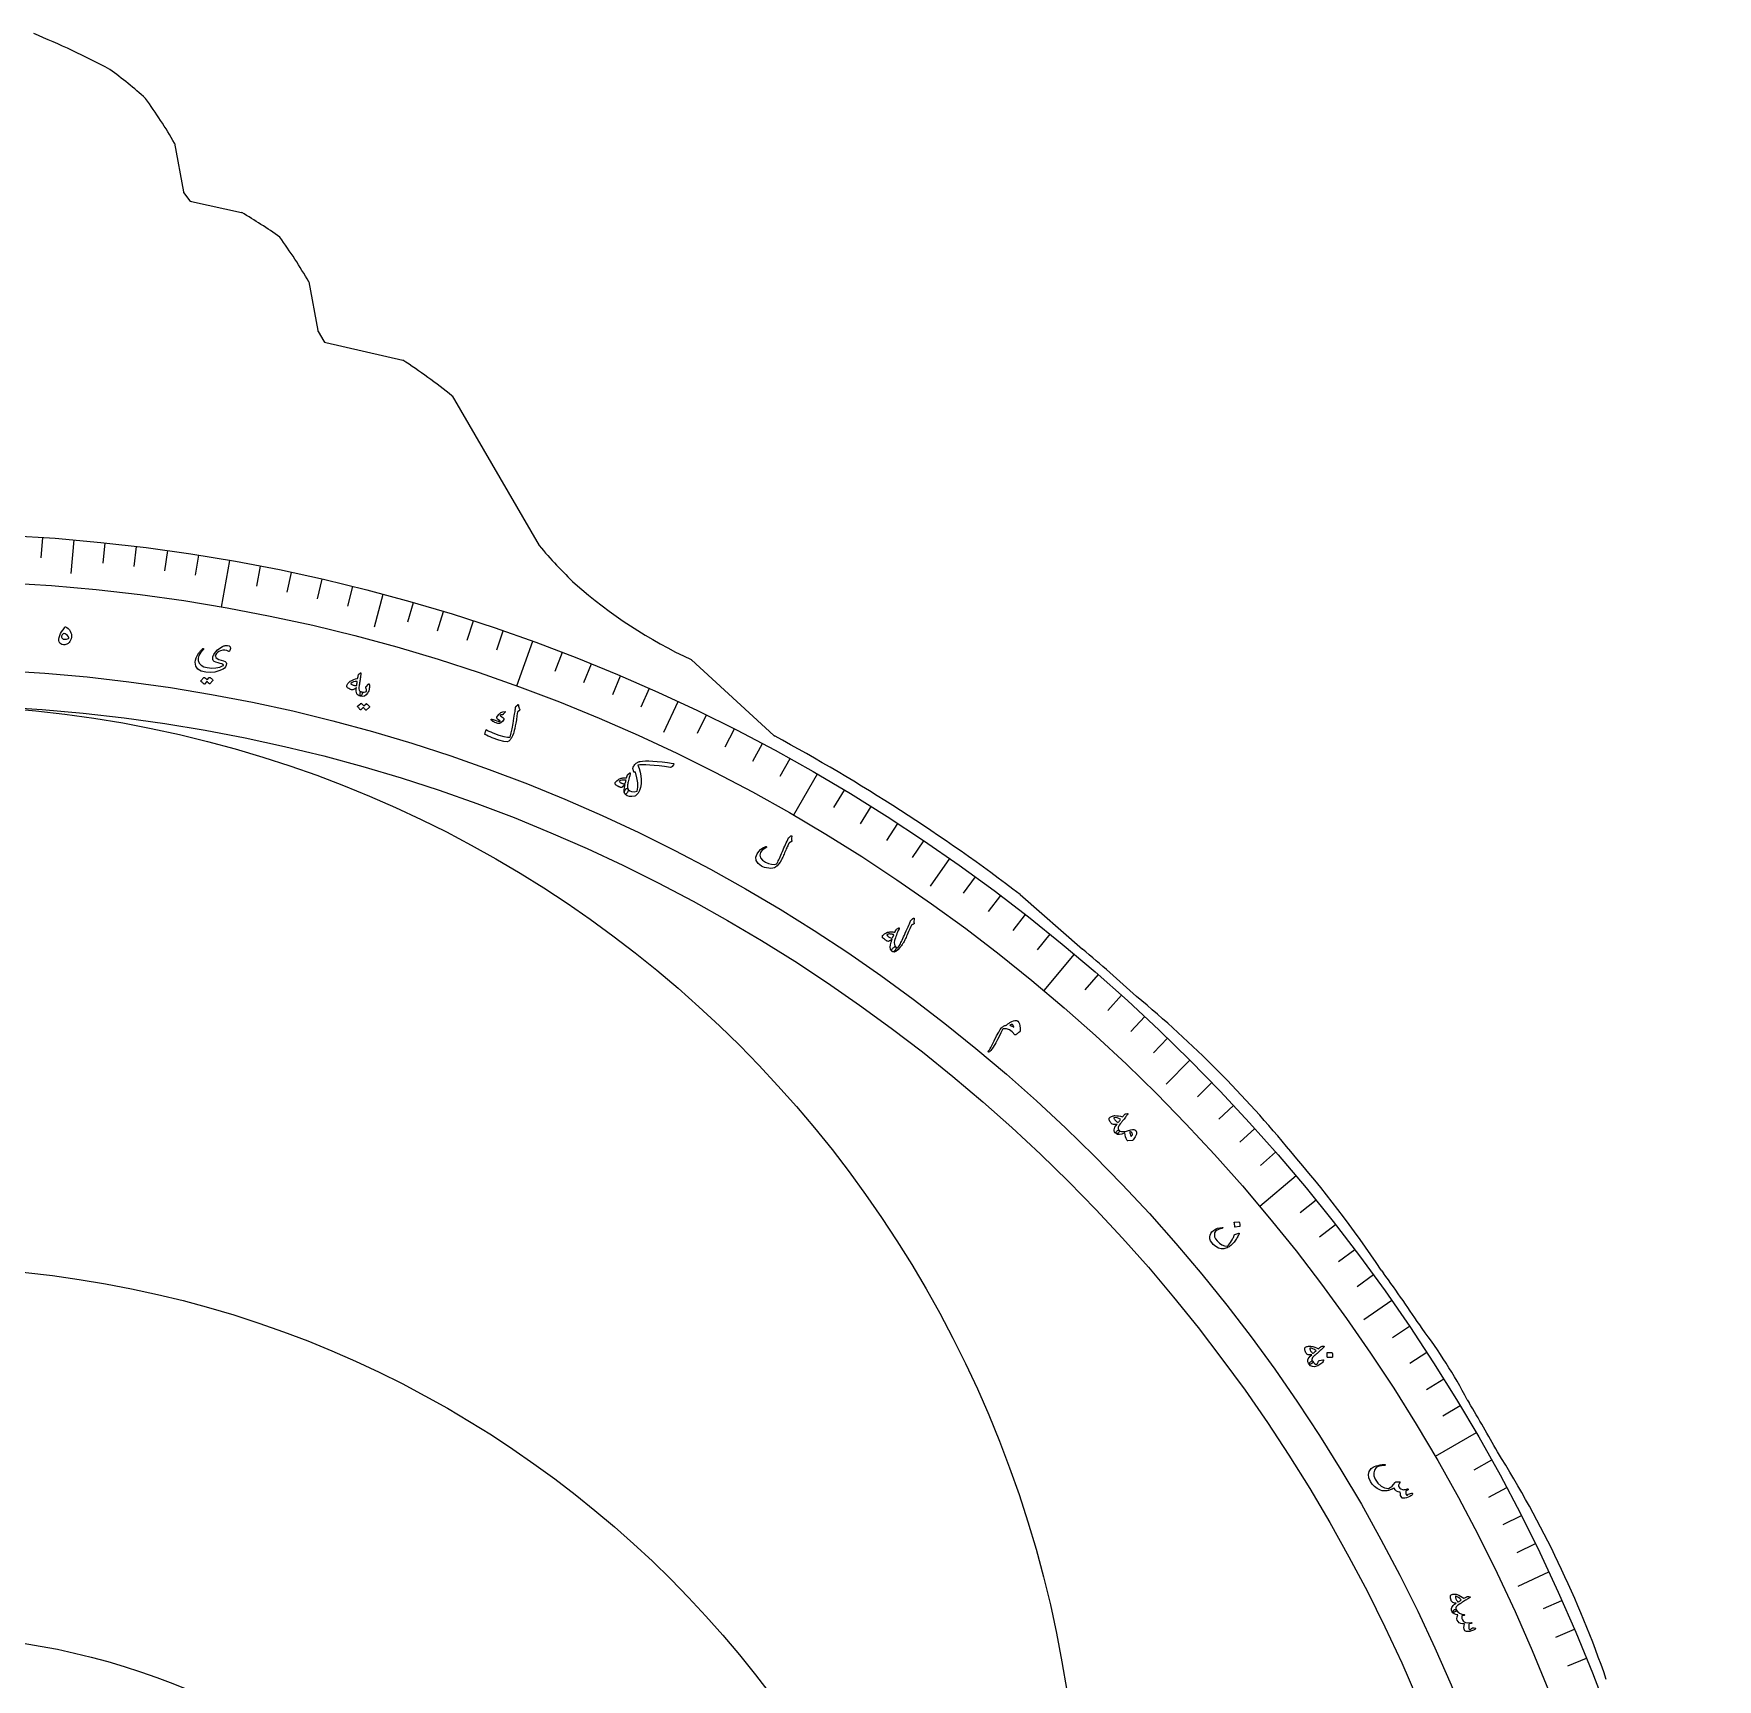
# Model space of a CAD drawing. Header units: millimetres. Extents: x -91 to 91, y -91 to 116.
# Drawn here: x 5.9 to 90.5, y 32.9 to 115.7 of the extents above; entities that cross this region are included whole.
import ezdxf

# ---------------------------------------------------------------- set-up
doc = ezdxf.new("R2010")
doc.units = ezdxf.units.MM
for name, color, linetype in [('CUT_OUTER', 1, 'Continuous'), ('ENGRAVE', 7, 'Continuous'), ('ENGRAVE_FINE', 8, 'Continuous'), ('TEXT', 5, 'Continuous')]:
    doc.layers.add(name, color=color, linetype=linetype)

msp = doc.modelspace()

# ---------------------------------------------------------------- linework, layer by layer
at = {"layer": 'CUT_OUTER'}
for points in [[(12.9646, 110.1482), (12.9654, 110.1446), (13.408, 107.7088)], [(13.4355, 107.6456), (13.7184, 107.2682)], [(13.8066, 107.2116), (16.3357, 106.6618), (16.339, 106.661)], [(19.7132, 103.1739), (19.714, 103.1703), (20.1589, 100.7266)], [(20.1779, 100.6762), (20.4685, 100.1921)], [(20.5637, 100.1231), (24.4344, 99.2382), (24.438, 99.2371)], [(26.9122, 97.4372), (26.9143, 97.434), (31.2908, 89.9164), (31.3002, 89.9022)], [(33.0988, 87.9892), (33.1079, 87.9815)], [(38.9443, 84.1671), (38.9479, 84.1648), (38.9511, 84.1621), (43.0982, 80.3506), (43.1099, 80.3409), (43.1225, 80.3324)], [(55.4856, 72.3516), (58.6116, 69.6108)], [(73.6413, 53.4592), (73.7516, 53.3076)], [(77.9634, 46.9323), (78.0533, 46.7833)]]:
    msp.add_lwpolyline(points, dxfattribs=at)
for centre, radius, start, end in [((-8.5389, 80.0714), 38.398, 61.636967, 67.946317), ((-1.4345, 98.3122), 19.1248, 47.43412, 54.38609), ((-9.3421, 97.2468), 25.7689, 30.043417, 36.011634), ((13.5556, 107.7356), 0.15, 190.297429, 216.851373), ((13.8384, 107.3582), 0.15, 216.851373, 257.736063), ((3.597, 84.8821), 25.2325, 54.496649, 59.669827), ((-2.3998, 90.3985), 25.5381, 30.016514, 36.038682), ((20.3065, 100.7535), 0.15, 190.317827, 210.977389), ((20.5971, 100.2693), 0.15, 210.977389, 257.122481), ((7.8997, 73.9029), 30.2546, 51.066512, 56.863337), ((48.9425, 104.687), 23.0182, 219.964056, 226.503589), ((49.3857, 106.5154), 24.6671, 228.70804, 244.957393), ((-1.7859, -2.8012), 94.4879, 52.690157, 61.622254), ((0.7906, 0.9146), 89.7911, 47.601103, 49.912959), ((24.5699, 22.9173), 57.5731, 39.343478, 50.313144), ((21.7013, 18.534), 62.5902, 33.917421, 40.781913), ((0.2776, 0.1968), 90.6598, 33.717281, 35.861354), ((55.2198, 35.0253), 25.6719, 27.633521, 37.130172), ((0.6612, 0.3881), 90.2333, 29.133298, 30.941981), ((31.3625, 14.2721), 56.7268, 19.138524, 31.98192)]:
    msp.add_arc(centre, radius, start, end, dxfattribs=at)
at = {"layer": 'ENGRAVE'}
for points in [[(7.8907, 90.1914), (7.7424, 88.4962)], [(15.7214, 89.1605), (15.3077, 86.8143)], [(23.4324, 87.451), (22.992, 85.8072)], [(30.9651, 85.0759), (30.1503, 82.8372)], [(38.2621, 82.0534), (37.543, 80.5111)], [(45.268, 78.4064), (44.0768, 76.3432)], [(51.9293, 74.1627), (50.9532, 72.7687)], [(58.1954, 69.3545), (56.664, 67.5295)], [(64.0185, 64.0185), (62.8153, 62.8153)], [(69.3545, 58.1954), (67.5295, 56.664)], [(74.1627, 51.9293), (72.7687, 50.9532)], [(78.4064, 45.2679), (76.3432, 44.0768)], [(82.0534, 38.2621), (80.5111, 37.543)]]:
    msp.add_lwpolyline(points, dxfattribs=at)
for centre, radius in [((0, 0), 90.5359), ((0, 0), 88.1535), ((0, 0), 83.7291), ((0, 0), 81.9), ((0, 23.4034), 58.4966), ((0, 0), 53.6109), ((0, 0), 35.0931)]:
    msp.add_circle(centre, radius, dxfattribs=at)
at = {"layer": 'ENGRAVE_FINE'}
for points in [[(6.3155, 90.3154), (6.2442, 89.2968)], [(9.4636, 90.0399), (9.3569, 89.0245)], [(11.0336, 89.8611), (10.9091, 88.8476)], [(12.6002, 89.6548), (12.4581, 88.6437)], [(14.1629, 89.4213), (14.0032, 88.4128)], [(17.2751, 88.8725), (17.0802, 87.8702)], [(18.8235, 88.5575), (18.6112, 87.5588)], [(20.3661, 88.2155), (20.1365, 87.2206)], [(21.9026, 87.8466), (21.6556, 86.8559)], [(24.9551, 87.0287), (24.6736, 86.0472)], [(26.4701, 86.5799), (26.1716, 85.6035)], [(27.9771, 86.1048), (27.6616, 85.1337)], [(29.4756, 85.6034), (29.1432, 84.638)], [(32.4452, 84.5225), (32.0793, 83.5693)], [(33.9153, 83.9434), (33.5329, 82.9968)], [(35.3752, 83.3387), (34.9763, 82.3989)], [(36.8243, 82.7087), (36.409, 81.7759)], [(39.6883, 81.3731), (39.2407, 80.4554)], [(41.1024, 80.6681), (40.6389, 79.7583)], [(42.504, 79.9385), (42.0247, 79.0369)], [(43.8927, 79.1845), (43.3977, 78.2915)], [(46.6294, 77.6044), (46.1036, 76.7292)], [(47.9767, 76.7788), (47.4357, 75.9129)], [(49.3094, 75.9298), (48.7533, 75.0735)], [(50.627, 75.0577), (50.0561, 74.2112)], [(53.2157, 73.2451), (52.6155, 72.4191)], [(54.4859, 72.3052), (53.8714, 71.4898)], [(55.7395, 71.3433), (55.1109, 70.5387)], [(56.9761, 70.3596), (56.3335, 69.5661)], [(59.3969, 68.3283), (58.727, 67.5577)], [(60.5803, 67.2813), (59.8971, 66.5225)], [(61.7453, 66.2138), (61.049, 65.467)], [(62.8915, 65.1261), (62.1823, 64.3916)], [(65.1261, 62.8915), (64.3916, 62.1823)], [(66.2138, 61.7453), (65.467, 61.049)], [(67.2813, 60.5803), (66.5225, 59.8971)], [(68.3283, 59.3969), (67.5577, 58.727)], [(70.3596, 56.9761), (69.5661, 56.3335)], [(71.3433, 55.7395), (70.5387, 55.1109)], [(72.3052, 54.4859), (71.4898, 53.8714)], [(73.2451, 53.2157), (72.4191, 52.6155)], [(75.0577, 50.627), (74.2112, 50.0561)], [(75.9298, 49.3094), (75.0735, 48.7533)], [(76.7788, 47.9767), (75.9129, 47.4357)], [(77.6044, 46.6294), (76.7292, 46.1036)], [(79.1845, 43.8927), (78.2915, 43.3977)], [(79.9385, 42.504), (79.0369, 42.0247)], [(80.6681, 41.1024), (79.7583, 40.6389)], [(81.3731, 39.6883), (80.4554, 39.2407)], [(82.7087, 36.8243), (81.7759, 36.409)], [(83.3387, 35.3752), (82.3989, 34.9763)], [(83.9434, 33.9153), (82.9968, 33.5329)]]:
    msp.add_lwpolyline(points, dxfattribs=at)
at = {"layer": 'TEXT'}
for points in [[(7.439, 85.8056), (7.4617, 85.8137), (7.4865, 85.8136), (7.5136, 85.8053), (7.5427, 85.7889), (7.6138, 85.7318), (7.6725, 85.6688), (7.7186, 85.5998), (7.7523, 85.5249), (7.7733, 85.448), (7.7811, 85.3708), (7.7758, 85.2932), (7.7574, 85.2152), (7.7305, 85.1449), (7.6964, 85.0834), (7.6552, 85.0304), (7.6069, 84.986), (7.5538, 84.9516), (7.4982, 84.9286), (7.4402, 84.9169), (7.3797, 84.9166), (7.3018, 84.9291), (7.2397, 84.9568), (7.1935, 84.9996), (7.1632, 85.0577), (7.1478, 85.1266), (7.1469, 85.2041), (7.1603, 85.2902), (7.1882, 85.3851), (7.2288, 85.4826), (7.2802, 85.574), (7.3423, 85.6594), (7.4153, 85.7387), (7.4179, 85.7424), (7.42, 85.7491), (7.4218, 85.7587), (7.4232, 85.7712), (7.4252, 85.7847), (7.4285, 85.795), (7.4331, 85.8019), (7.439, 85.8056)], [(7.6321, 85.2393), (7.6439, 85.2516), (7.6468, 85.2686), (7.6409, 85.2902), (7.6262, 85.3164), (7.5732, 85.3857), (7.52, 85.4357), (7.4667, 85.4666), (7.4132, 85.4783), (7.3871, 85.4759), (7.3622, 85.4642), (7.3383, 85.4431), (7.3156, 85.4126), (7.2966, 85.3793), (7.284, 85.3495), (7.2778, 85.3234), (7.278, 85.3009), (7.2922, 85.2583), (7.32, 85.2264), (7.3615, 85.2051), (7.4166, 85.1944), (7.4784, 85.193), (7.5349, 85.2), (7.5861, 85.2154), (7.6321, 85.2393)], [(15.6651, 84.5925), (15.5888, 84.6346), (15.4982, 84.6523), (15.3936, 84.6457), (15.2748, 84.6147), (15.1965, 84.5787), (15.1283, 84.5312), (15.07, 84.4721), (15.0217, 84.4015), (15.0156, 84.3868), (15.0124, 84.3709), (15.0123, 84.3538), (15.0152, 84.3355), (15.0453, 84.2748), (15.1047, 84.2225), (15.1931, 84.1785), (15.3108, 84.1426), (15.427, 84.1083), (15.5089, 84.0695), (15.5563, 84.0262), (15.5694, 83.9787), (15.5548, 83.8869), (15.5219, 83.8089), (15.4706, 83.7446), (15.4011, 83.694), (15.1931, 83.6006), (14.9795, 83.5423), (14.7601, 83.5192), (14.5346, 83.5311), (14.2964, 83.5896), (14.1283, 83.6937), (14.0302, 83.8437), (14.0022, 84.04), (14.0158, 84.1429), (14.049, 84.2515), (14.1019, 84.3659), (14.1744, 84.486), (14.1982, 84.5188), (14.2223, 84.5502), (14.2466, 84.5803), (14.2712, 84.6091), (14.2963, 84.6366), (14.322, 84.6631), (14.3484, 84.6885), (14.3754, 84.7128), (14.3893, 84.7224), (14.4008, 84.7253), (14.4098, 84.7215), (14.4164, 84.711), (14.4191, 84.6989), (14.4182, 84.6874), (14.414, 84.6765), (14.4062, 84.6662), (14.2748, 84.5175), (14.1885, 84.3778), (14.1469, 84.2474), (14.15, 84.1262), (14.2024, 83.9903), (14.295, 83.8848), (14.4278, 83.8098), (14.6009, 83.765), (14.829, 83.7435), (15.0398, 83.7539), (15.2336, 83.7963), (15.4105, 83.8708), (15.4216, 83.8779), (15.4268, 83.886), (15.426, 83.8951), (15.4194, 83.9054), (15.3889, 83.9278), (15.3334, 83.9522), (15.2528, 83.9786), (15.147, 84.0067), (15.0402, 84.0398), (14.9613, 84.0801), (14.9104, 84.1276), (14.8874, 84.1824), (14.8829, 84.2428), (14.8896, 84.3041), (14.9074, 84.3664), (14.9363, 84.4296), (15.0153, 84.5498), (15.1143, 84.6558), (15.2333, 84.7474), (15.3725, 84.8247), (15.409, 84.8423), (15.444, 84.8569), (15.4775, 84.8686), (15.5095, 84.8773), (15.5399, 84.8832), (15.5685, 84.8866), (15.5953, 84.8873), (15.6203, 84.8855), (15.7147, 84.8588), (15.7658, 84.8061), (15.7736, 84.7275), (15.7382, 84.6229), (15.7212, 84.5962), (15.7034, 84.5822), (15.6847, 84.581), (15.6651, 84.5925)], [(14.7063, 83.2736), (14.71, 83.2762), (14.7146, 83.2773), (14.7203, 83.277), (14.727, 83.2751), (14.7497, 83.2616), (14.7714, 83.2472), (14.7922, 83.2321), (14.812, 83.2161), (14.8311, 83.1991), (14.8494, 83.181), (14.867, 83.1617), (14.884, 83.1412), (14.8869, 83.1354), (14.8876, 83.1296), (14.8861, 83.1239), (14.8824, 83.1182), (14.7302, 82.9489), (14.7265, 82.947), (14.7218, 82.9478), (14.7159, 82.9514), (14.7089, 82.9578), (14.7044, 82.9634), (14.6967, 82.9713), (14.686, 82.9815), (14.6722, 82.9941), (14.6552, 83.0091), (14.6348, 83.0268), (14.6111, 83.0472), (14.584, 83.0703), (14.4645, 82.9388), (14.4594, 82.935), (14.4537, 82.9349), (14.4473, 82.9384), (14.4404, 82.9456), (14.4343, 82.9518), (14.4247, 82.9612), (14.4115, 82.9739), (14.3948, 82.9897), (14.3741, 83.0088), (14.3493, 83.0311), (14.3203, 83.0568), (14.287, 83.0858), (14.2838, 83.0902), (14.2828, 83.0942), (14.2839, 83.0979), (14.2871, 83.1012), (14.4397, 83.2634), (14.4433, 83.266), (14.448, 83.2672), (14.4537, 83.2668), (14.4603, 83.265), (14.4798, 83.2546), (14.4985, 83.2432), (14.5164, 83.2308), (14.5335, 83.2174), (14.5498, 83.2032), (14.5653, 83.1883), (14.58, 83.1727), (14.594, 83.1564)], [(22.2953, 83.4894), (22.3139, 83.5009), (22.3259, 83.4997), (22.3311, 83.4858), (22.3296, 83.4591), (22.3273, 83.4435), (22.3243, 83.4217), (22.3206, 83.3939), (22.3163, 83.3599), (22.3112, 83.3197), (22.3049, 83.2728), (22.2975, 83.2192), (22.289, 83.1591), (22.2807, 83.1), (22.2732, 83.0471), (22.2665, 83.0004), (22.2607, 82.9599), (22.2557, 82.9257), (22.2517, 82.8981), (22.2486, 82.8769), (22.2464, 82.8623), (22.2349, 82.7693), (22.2343, 82.6949), (22.2446, 82.6389), (22.2657, 82.6014), (22.2831, 82.5844), (22.3059, 82.5701), (22.334, 82.5587), (22.3675, 82.5502), (22.3864, 82.5416), (22.3989, 82.5278), (22.4051, 82.5088), (22.405, 82.4846), (22.3997, 82.4569), (22.3913, 82.4297), (22.3798, 82.4029), (22.3652, 82.3768), (22.3496, 82.3553), (22.3349, 82.3401), (22.3209, 82.3314), (22.3076, 82.3291), (22.2438, 82.347), (22.1918, 82.3735), (22.1516, 82.4087), (22.1233, 82.4526), (22.1051, 82.5107), (22.0965, 82.5829), (22.0976, 82.6694), (22.1084, 82.7701), (22.058, 82.7205), (22.0104, 82.6836), (21.9656, 82.6595), (21.9235, 82.6481), (21.892, 82.6484), (21.8564, 82.6547), (21.8168, 82.667), (21.7733, 82.6852), (21.7284, 82.7085), (21.6917, 82.7316), (21.6631, 82.7546), (21.6426, 82.7774), (21.6279, 82.8027), (21.6202, 82.8273), (21.6195, 82.851), (21.6258, 82.8738), (21.639, 82.901), (21.6569, 82.9301), (21.6797, 82.9614), (21.7073, 82.9946), (21.737, 83.0274), (21.7622, 83.0532), (21.7829, 83.072), (21.7991, 83.0837), (21.8836, 83.1266), (21.9733, 83.1641), (22.0683, 83.1962), (22.1686, 83.2229), (22.1779, 83.271), (22.1864, 83.3123), (22.1941, 83.347), (22.2011, 83.3749), (22.2087, 83.3979), (22.2184, 83.4177), (22.2303, 83.4343), (22.2443, 83.4477)], [(22.1458, 83.0683), (22.0484, 83.0615), (21.9626, 83.0439), (21.8886, 83.0156), (21.8263, 82.9765), (21.8212, 82.9703), (21.8196, 82.9638), (21.8216, 82.957), (21.8272, 82.95), (21.85, 82.9322), (21.8756, 82.9165), (21.9041, 82.9028), (21.9354, 82.8912), (21.9695, 82.8815), (22.0065, 82.874), (22.0463, 82.8684), (22.089, 82.8648), (22.0958, 82.8652), (22.1034, 82.8669), (22.1116, 82.8702), (22.1206, 82.8748), (22.1245, 82.8954), (22.1282, 82.9169), (22.1317, 82.9396), (22.135, 82.9632), (22.138, 82.9879), (22.1408, 83.0137), (22.1435, 83.0405), (22.1458, 83.0683)], [(22.5955, 82.8073), (22.706, 82.9407), (22.7207, 82.9546), (22.7331, 82.9577), (22.7432, 82.9498), (22.751, 82.931), (22.7604, 82.8785), (22.7643, 82.8254), (22.7627, 82.7716), (22.7557, 82.7172), (22.7429, 82.6619), (22.7243, 82.6055), (22.6997, 82.5478), (22.6692, 82.489), (22.5998, 82.3949), (22.5164, 82.3369), (22.419, 82.315), (22.3076, 82.3291), (22.2974, 82.3403), (22.2911, 82.3672), (22.2887, 82.4099), (22.2902, 82.4683), (22.2943, 82.4986), (22.3016, 82.5225), (22.312, 82.54), (22.3257, 82.5509), (22.3351, 82.554), (22.3452, 82.5549), (22.356, 82.5536), (22.3675, 82.5502), (22.4359, 82.5339), (22.4986, 82.5317), (22.5556, 82.5435), (22.607, 82.5694), (22.6096, 82.5718), (22.6113, 82.5754), (22.612, 82.5804), (22.6117, 82.5865), (22.6115, 82.6239), (22.6069, 82.663), (22.5979, 82.7041), (22.5844, 82.747), (22.5805, 82.7629), (22.581, 82.7783), (22.586, 82.7931), (22.5955, 82.8073)], [(22.595, 81.9524), (22.5989, 81.9546), (22.6036, 81.9553), (22.6093, 81.9544), (22.6158, 81.9519), (22.6372, 81.9363), (22.6576, 81.9199), (22.677, 81.9028), (22.6954, 81.885), (22.7129, 81.8663), (22.7295, 81.8465), (22.7454, 81.8256), (22.7604, 81.8036), (22.7628, 81.7975), (22.763, 81.7916), (22.7609, 81.7861), (22.7567, 81.7808), (22.5886, 81.6268), (22.5847, 81.6252), (22.5801, 81.6265), (22.5745, 81.6306), (22.5682, 81.6377), (22.5641, 81.6437), (22.5572, 81.6523), (22.5474, 81.6635), (22.5348, 81.6773), (22.5191, 81.6939), (22.5004, 81.7135), (22.4786, 81.7361), (22.4536, 81.7616), (22.3218, 81.6421), (22.3164, 81.6388), (22.3106, 81.6392), (22.3046, 81.6433), (22.2983, 81.6511), (22.2928, 81.6579), (22.2841, 81.6682), (22.272, 81.682), (22.2568, 81.6994), (22.2379, 81.7204), (22.2151, 81.745), (22.1885, 81.7733), (22.1579, 81.8054), (22.1551, 81.8101), (22.1544, 81.8142), (22.1559, 81.8178), (22.1595, 81.8208), (22.3272, 81.9677), (22.3311, 81.97), (22.3359, 81.9706), (22.3415, 81.9698), (22.348, 81.9673), (22.3666, 81.9551), (22.3842, 81.9419), (22.401, 81.9279), (22.4168, 81.9129), (22.4318, 81.8972), (22.4459, 81.8809), (22.4592, 81.8639), (22.4717, 81.8464)], [(30.2518, 81.8781), (30.256, 81.8474), (30.2613, 81.8179), (30.2677, 81.7895), (30.2752, 81.7622), (30.284, 81.736), (30.2941, 81.7108), (30.3056, 81.6866), (30.3186, 81.6634), (30.3225, 81.6516), (30.3209, 81.6401), (30.314, 81.6289), (30.3017, 81.6181), (30.2316, 81.5626), (30.2245, 81.5565), (30.219, 81.551), (30.2152, 81.5463), (30.2131, 81.5424), (30.181, 81.3341), (30.1506, 81.1465), (30.1219, 80.9794), (30.0949, 80.8329), (30.0695, 80.7071), (30.0458, 80.6023), (30.0237, 80.5184), (30.0033, 80.4555), (29.9597, 80.3387), (29.9438, 80.3024), (29.9261, 80.2667), (29.9065, 80.2314), (29.8851, 80.1967), (29.8617, 80.1626), (29.8362, 80.1291), (29.8086, 80.0961), (29.7788, 80.0639), (29.6862, 80.0339), (29.5144, 80.0539), (29.2631, 80.1232), (28.932, 80.2412), (28.83, 80.2819), (28.7365, 80.3222), (28.6516, 80.362), (28.5753, 80.4013), (28.5691, 80.4071), (28.5655, 80.4136), (28.5646, 80.4208), (28.5662, 80.4288), (28.5771, 80.4663), (28.5873, 80.5004), (28.5967, 80.5309), (28.6054, 80.5581), (28.6135, 80.582), (28.6211, 80.6031), (28.6281, 80.6214), (28.6347, 80.6368), (28.6389, 80.6453), (28.6438, 80.6491), (28.6494, 80.6483), (28.6557, 80.6428), (28.7056, 80.606), (28.7732, 80.5679), (28.8585, 80.5284), (28.9615, 80.4875), (29.2725, 80.3751), (29.521, 80.301), (29.7071, 80.2657), (29.831, 80.2698), (29.8578, 80.3425), (29.8921, 80.4799), (29.9337, 80.6822), (29.9824, 80.9493), (30.0288, 81.2176), (30.063, 81.4208), (30.085, 81.559), (30.0949, 81.6322), (30.0971, 81.6524), (30.099, 81.6713), (30.1009, 81.689), (30.1026, 81.7053), (30.1041, 81.7201), (30.1054, 81.7334), (30.1064, 81.7451), (30.1072, 81.7551), (30.1103, 81.7765), (30.1166, 81.7957), (30.1263, 81.8127), (30.1393, 81.8274), (30.2189, 81.9011), (30.225, 81.9058), (30.2306, 81.9083), (30.2357, 81.9086), (30.2403, 81.9068), (30.245, 81.9015), (30.2484, 81.895), (30.2507, 81.8872), (30.2518, 81.8781)], [(29.5825, 81.5594), (29.5868, 81.5572), (29.5901, 81.5539), (29.5923, 81.5497), (29.5935, 81.5446), (29.5931, 81.5405), (29.5919, 81.5364), (29.59, 81.5321), (29.5874, 81.5278), (29.4907, 81.4194), (29.4798, 81.4088), (29.4698, 81.4013), (29.4605, 81.3969), (29.452, 81.3955), (29.4186, 81.398), (29.3887, 81.3961), (29.3624, 81.3899), (29.3396, 81.3793), (29.3332, 81.3718), (29.3344, 81.3609), (29.3432, 81.3466), (29.3596, 81.3288), (29.3714, 81.3193), (29.3838, 81.3099), (29.3968, 81.3007), (29.4103, 81.2915), (29.4245, 81.2825), (29.4395, 81.2735), (29.4555, 81.2645), (29.4723, 81.2556), (29.5242, 81.2081), (29.5249, 81.1491), (29.4744, 81.0786), (29.3729, 80.9965), (29.3354, 80.9747), (29.301, 80.9596), (29.2698, 80.9511), (29.2416, 80.9493), (29.2129, 80.9534), (29.1752, 80.9645), (29.1284, 80.9825), (29.0726, 81.0074), (29.0443, 81.0208), (29.0178, 81.0345), (28.9932, 81.0486), (28.9704, 81.063), (28.9492, 81.0773), (28.9295, 81.0911), (28.9114, 81.1043), (28.8947, 81.117), (28.8854, 81.1276), (28.8798, 81.1378), (28.8777, 81.1479), (28.8793, 81.1576), (28.8842, 81.1665), (28.8911, 81.1716), (28.9001, 81.173), (28.9111, 81.1706), (28.9455, 81.1609), (28.9842, 81.1492), (29.0274, 81.1357), (29.075, 81.1201), (29.1637, 81.0911), (29.2342, 81.0717), (29.2864, 81.0618), (29.3203, 81.0616), (29.3252, 81.063), (29.3287, 81.066), (29.3306, 81.0705), (29.3311, 81.0766), (29.3303, 81.0808), (29.3275, 81.0853), (29.3228, 81.0903), (29.3162, 81.0955), (29.2525, 81.1375), (29.2263, 81.1564), (29.2052, 81.1761), (29.1891, 81.1968), (29.1782, 81.2183), (29.1707, 81.2416), (29.1692, 81.2634), (29.1736, 81.2838), (29.184, 81.3027), (29.2767, 81.4222), (29.374, 81.5049), (29.4759, 81.5506), (29.5825, 81.5594)], [(38.0322, 78.9455), (38.0579, 78.9383), (38.07, 78.9252), (38.0685, 78.9063), (38.0534, 78.8817), (37.979, 78.7932), (37.9587, 78.7712), (37.9394, 78.7558), (37.9211, 78.747), (37.9038, 78.7447), (37.6, 78.7861), (37.3238, 78.8196), (37.0753, 78.8453), (36.8545, 78.8635), (36.6614, 78.8741), (36.4963, 78.8768), (36.3591, 78.8717), (36.2498, 78.8591), (36.3163, 78.6883), (36.3666, 78.5109), (36.4006, 78.3267), (36.4185, 78.136), (36.4168, 77.924), (36.3907, 77.7388), (36.3404, 77.5804), (36.2661, 77.4487), (36.2219, 77.3946), (36.1793, 77.353), (36.1385, 77.324), (36.0994, 77.3075), (35.9577, 77.2837), (35.8336, 77.288), (35.7268, 77.3206), (35.6373, 77.3815), (35.6057, 77.4223), (35.591, 77.4715), (35.5933, 77.5288), (35.6127, 77.5945), (35.6357, 77.6435), (35.6606, 77.6761), (35.6875, 77.6925), (35.7163, 77.6926), (35.728, 77.6865), (35.7413, 77.6755), (35.7561, 77.6595), (35.7725, 77.6387), (35.8469, 77.5676), (35.9466, 77.5288), (36.0718, 77.5222), (36.2227, 77.5477), (36.2536, 77.7454), (36.25, 77.9708), (36.2115, 78.2239), (36.1376, 78.5045), (36.1343, 78.51), (36.1295, 78.5131), (36.1233, 78.5137), (36.1155, 78.5118), (36.0803, 78.5028), (36.0724, 78.5014), (36.0657, 78.5032), (36.0602, 78.5084), (36.0558, 78.5169), (36.0011, 78.6931), (36.0028, 78.7039), (36.0119, 78.726), (36.0282, 78.7594), (36.0519, 78.8042), (36.0787, 78.8511), (36.1032, 78.8885), (36.1255, 78.9164), (36.1457, 78.9349), (36.1756, 78.9563), (36.205, 78.9755), (36.234, 78.9925), (36.2625, 79.0073), (36.2906, 79.0199), (36.3183, 79.0307), (36.3457, 79.0394), (36.3727, 79.0463), (36.4967, 79.0635), (36.6445, 79.0725), (36.8162, 79.0731), (37.0117, 79.0653), (37.231, 79.0489), (37.4742, 79.0236), (37.7413, 78.9892), (38.0322, 78.9455)], [(35.7725, 77.6387), (35.7825, 77.6062), (35.7789, 77.5692), (35.7616, 77.5276), (35.7307, 77.4814), (35.6883, 77.4332), (35.6539, 77.4054), (35.6276, 77.3981), (35.6093, 77.4112), (35.5778, 77.4924), (35.568, 77.5989), (35.5798, 77.7308), (35.6133, 77.8882), (35.5496, 77.8158), (35.4941, 77.7664), (35.4466, 77.7398), (35.4071, 77.7361), (35.389, 77.7407), (35.3699, 77.7467), (35.3499, 77.7543), (35.329, 77.7632), (35.3072, 77.7733), (35.2846, 77.7841), (35.261, 77.7957), (35.2366, 77.808), (35.1946, 77.832), (35.1625, 77.8533), (35.1403, 77.8719), (35.128, 77.8877), (35.1172, 77.9232), (35.1149, 77.9544), (35.1211, 77.9814), (35.1359, 78.0042), (35.2054, 78.071), (35.2627, 78.1215), (35.3079, 78.1559), (35.3409, 78.1742), (35.3802, 78.1878), (35.4206, 78.1996), (35.462, 78.2094), (35.5045, 78.2174), (35.5485, 78.2235), (35.5943, 78.2276), (35.6418, 78.2299), (35.6911, 78.2303), (35.7207, 78.3259), (35.7269, 78.3457), (35.7345, 78.3623), (35.7435, 78.3759), (35.7539, 78.3863), (35.8503, 78.4682), (35.8664, 78.4764), (35.8757, 78.4713), (35.8781, 78.4529), (35.8738, 78.4211), (35.8468, 78.326), (35.8226, 78.2385), (35.8011, 78.1587), (35.7824, 78.0865), (35.7668, 78.022), (35.7548, 77.9651), (35.7462, 77.9159), (35.7411, 77.8744), (35.7381, 77.8031), (35.7424, 77.7401), (35.7538, 77.6853), (35.7725, 77.6387)], [(35.6628, 78.1006), (35.5536, 78.1102), (35.4598, 78.105), (35.3814, 78.085), (35.3184, 78.0503), (35.3307, 78.0308), (35.3489, 78.0113), (35.3731, 77.992), (35.4032, 77.9727), (35.4215, 77.9635), (35.4401, 77.9549), (35.4593, 77.947), (35.4789, 77.9397), (35.4992, 77.9334), (35.5202, 77.9283), (35.5419, 77.9244), (35.5643, 77.9217), (35.5936, 77.9262), (35.6175, 77.9464), (35.636, 77.9824), (35.6492, 78.0341), (35.6531, 78.0589), (35.6567, 78.0782), (35.6599, 78.0921), (35.6628, 78.1006)], [(43.957, 75.3001), (43.9648, 75.3045), (43.9727, 75.3064), (43.9805, 75.3057), (43.9883, 75.3024), (43.9949, 75.2969), (43.9988, 75.2896), (44.0003, 75.2805), (43.9991, 75.2696), (43.9904, 75.207), (43.9871, 75.1505), (43.9892, 75.1001), (43.9967, 75.0557), (43.9978, 75.0407), (43.9926, 75.0271), (43.9812, 75.015), (43.9636, 75.0043), (43.9537, 75), (43.9443, 74.9957), (43.9353, 74.9916), (43.9268, 74.9875), (43.9188, 74.9837), (43.9114, 74.9803), (43.9046, 74.9773), (43.8984, 74.9747), (43.8876, 74.9696), (43.8774, 74.9619), (43.868, 74.9515), (43.8593, 74.9386), (43.8397, 74.8991), (43.819, 74.8556), (43.7971, 74.8083), (43.7739, 74.7571), (43.7495, 74.702), (43.7236, 74.6431), (43.6962, 74.5805), (43.6674, 74.5142), (43.6395, 74.4475), (43.6128, 74.385), (43.5873, 74.3269), (43.563, 74.273), (43.54, 74.2231), (43.5183, 74.1771), (43.4979, 74.135), (43.4788, 74.0966), (43.4177, 73.9859), (43.3482, 73.8878), (43.2703, 73.8024), (43.184, 73.7296), (43.1209, 73.6941), (43.043, 73.6728), (42.9503, 73.6656), (42.8428, 73.6723), (42.7326, 73.6902), (42.6337, 73.7149), (42.5462, 73.7465), (42.47, 73.7851), (42.2996, 73.917), (42.207, 74.0633), (42.1923, 74.2243), (42.2558, 74.4002), (42.3332, 74.514), (42.4309, 74.6131), (42.5489, 74.6973), (42.6872, 74.7666), (42.6966, 74.7699), (42.7048, 74.7705), (42.7119, 74.7684), (42.7179, 74.7637), (42.7233, 74.7571), (42.7266, 74.7507), (42.7278, 74.7443), (42.7268, 74.7381), (42.7238, 74.7297), (42.7194, 74.7226), (42.7134, 74.7166), (42.7059, 74.7119), (42.5987, 74.6422), (42.5157, 74.578), (42.4569, 74.5194), (42.4221, 74.4665), (42.3916, 74.3274), (42.424, 74.1996), (42.5192, 74.0829), (42.6771, 73.9772), (42.8344, 73.9077), (42.9817, 73.872), (43.1191, 73.8702), (43.2469, 73.9022), (43.2676, 73.9416), (43.2909, 73.9881), (43.3167, 74.0418), (43.3451, 74.1027), (43.3759, 74.1711), (43.4091, 74.247), (43.4447, 74.3305), (43.4827, 74.4217), (43.5229, 74.5152), (43.5628, 74.607), (43.6024, 74.6972), (43.6418, 74.7856), (43.681, 74.8723), (43.7203, 74.9572), (43.7596, 75.0401), (43.7988, 75.1213), (43.8335, 75.2012), (43.8389, 75.2095), (43.8448, 75.2167), (43.8512, 75.223), (43.8581, 75.2281)], [(50.1051, 71.1546), (50.116, 71.1619), (50.1262, 71.1654), (50.1357, 71.1652), (50.1445, 71.1611), (50.1506, 71.155), (50.1544, 71.1471), (50.1557, 71.1375), (50.1545, 71.126), (50.1434, 71.0706), (50.1395, 71.0175), (50.1427, 70.9667), (50.1531, 70.9183), (50.1543, 70.8993), (50.1487, 70.8832), (50.1365, 70.8698), (50.1176, 70.8592), (50.1064, 70.8547), (50.0951, 70.8502), (50.0836, 70.8458), (50.072, 70.8416), (50.0604, 70.8373), (50.049, 70.8329), (50.0376, 70.8285), (50.0265, 70.8239), (50.0134, 70.8029), (49.9835, 70.7397), (49.9367, 70.6343), (49.873, 70.4867), (49.838, 70.4055), (49.8048, 70.3295), (49.7733, 70.2588), (49.7435, 70.1932), (49.7154, 70.1331), (49.6889, 70.0787), (49.6641, 70.0299), (49.6409, 69.9868), (49.6181, 69.9467), (49.5946, 69.9073), (49.5703, 69.8683), (49.5452, 69.83), (49.5193, 69.792), (49.4924, 69.7543), (49.4645, 69.717), (49.4356, 69.6799), (49.3303, 69.5618), (49.2349, 69.4876), (49.1495, 69.4574), (49.0741, 69.4712), (49.0454, 69.4903), (49.0287, 69.5142), (49.0239, 69.5429), (49.0309, 69.5765), (49.0466, 69.6108), (49.0676, 69.6417), (49.094, 69.6692), (49.1257, 69.6934), (49.1591, 69.7128), (49.1877, 69.722), (49.2114, 69.7211), (49.2303, 69.7099), (49.2434, 69.6992), (49.2551, 69.6896), (49.2655, 69.6812), (49.2746, 69.6739), (49.2827, 69.6679), (49.29, 69.6634), (49.2967, 69.6603), (49.3026, 69.6587), (49.3338, 69.683), (49.3702, 69.7278), (49.4118, 69.7931), (49.4585, 69.8789), (49.4847, 69.9311), (49.5139, 69.9913), (49.5462, 70.0598), (49.5814, 70.1365), (49.62, 70.2213), (49.6619, 70.3145), (49.7073, 70.4159), (49.7562, 70.5256), (49.8037, 70.633), (49.8452, 70.7275), (49.8807, 70.8091), (49.9102, 70.8778), (49.9339, 70.9335), (49.9519, 70.9761), (49.9642, 71.0056), (49.9708, 71.022), (49.9809, 71.0423), (49.9949, 71.0618), (50.0126, 71.0806), (50.0342, 71.0987), (50.0461, 71.107), (50.0571, 71.1149), (50.0672, 71.1224), (50.0765, 71.1296), (50.0849, 71.1364), (50.0925, 71.1429), (50.0992, 71.1489), (50.1051, 71.1546)], [(49.1679, 70.0309), (49.1503, 69.9303), (49.1552, 69.843), (49.1825, 69.7691), (49.2323, 69.7084), (49.2454, 69.691), (49.2504, 69.6692), (49.2472, 69.643), (49.2358, 69.6125), (49.228, 69.5976), (49.2194, 69.5828), (49.2102, 69.5681), (49.2003, 69.5535), (49.1895, 69.5393), (49.1776, 69.5258), (49.1648, 69.5131), (49.1509, 69.5011), (49.1262, 69.4827), (49.105, 69.4712), (49.0871, 69.4667), (49.0726, 69.4692), (49.0382, 69.4935), (49.0095, 69.5231), (48.9864, 69.558), (48.969, 69.5982), (48.9528, 69.7009), (48.9611, 69.8223), (48.9941, 69.9625), (49.0517, 70.1216), (48.976, 70.0566), (48.9118, 70.0145), (48.859, 69.9954), (48.8178, 69.9994), (48.7998, 70.0077), (48.7812, 70.0171), (48.762, 70.0278), (48.7424, 70.0395), (48.722, 70.0525), (48.7009, 70.0668), (48.6789, 70.0825), (48.6561, 70.0995), (48.6152, 70.1321), (48.5852, 70.1595), (48.5662, 70.1815), (48.5582, 70.1983), (48.5518, 70.2356), (48.5544, 70.2674), (48.5659, 70.2939), (48.5864, 70.3149), (48.6643, 70.3709), (48.7272, 70.4125), (48.7752, 70.4396), (48.8082, 70.4524), (48.8469, 70.4608), (48.8878, 70.4668), (48.9311, 70.4705), (48.9765, 70.4719), (49.0243, 70.4708), (49.0743, 70.4674), (49.1266, 70.4616), (49.1811, 70.4535), (49.2268, 70.5457), (49.2328, 70.5564), (49.2384, 70.5663), (49.2436, 70.5753), (49.2484, 70.5834), (49.253, 70.5904), (49.2578, 70.5962), (49.2626, 70.6008), (49.2676, 70.6041), (49.378, 70.6729), (49.3956, 70.68), (49.404, 70.6734), (49.4032, 70.653), (49.3932, 70.6188), (49.3552, 70.5387), (49.3201, 70.4603), (49.288, 70.3838), (49.2589, 70.309), (49.2325, 70.2362), (49.2085, 70.1656), (49.187, 70.0972), (49.1679, 70.0309)], [(49.1262, 70.3304), (49.1082, 70.3363), (49.0894, 70.3421), (49.0697, 70.3477), (49.049, 70.3532), (49.0274, 70.358), (49.0046, 70.3617), (48.9806, 70.3642), (48.9554, 70.3657), (48.9306, 70.3668), (48.9064, 70.3664), (48.8826, 70.3645), (48.8594, 70.3611), (48.8367, 70.3561), (48.8149, 70.3494), (48.7938, 70.341), (48.7734, 70.3309), (48.8061, 70.2763), (48.8555, 70.2298), (48.9216, 70.1913), (49.0046, 70.1607), (49.0209, 70.1608), (49.0376, 70.168), (49.0546, 70.1823), (49.0719, 70.2038)], [(54.7967, 65.7863), (54.828, 65.8131), (54.8601, 65.8391), (54.8929, 65.8642), (54.9265, 65.8885), (54.9609, 65.9115), (54.9961, 65.9328), (55.0322, 65.9523), (55.0692, 65.97), (55.1414, 65.9978), (55.205, 66.0132), (55.2601, 66.0163), (55.3065, 66.0071), (55.362, 65.9749), (55.407, 65.9202), (55.4415, 65.8432), (55.4654, 65.7438), (55.4702, 65.7143), (55.4741, 65.6848), (55.4771, 65.6552), (55.4792, 65.6256), (55.4804, 65.5958), (55.4811, 65.5657), (55.481, 65.5353), (55.4803, 65.5046), (55.4789, 65.4877), (55.4752, 65.473), (55.4694, 65.4607), (55.4613, 65.4507), (55.4212, 65.4166), (55.3851, 65.3864), (55.3532, 65.3599), (55.3253, 65.3374), (55.302, 65.3189), (55.2836, 65.3048), (55.2701, 65.295), (55.2616, 65.2896), (55.2483, 65.2854), (55.2362, 65.2861), (55.2253, 65.2916), (55.2155, 65.3019), (55.0831, 65.4498), (54.9419, 65.5473), (54.792, 65.5943), (54.6338, 65.5908), (54.6192, 65.5864), (54.6073, 65.5797), (54.598, 65.5709), (54.5915, 65.5598), (54.516, 65.3995), (54.4344, 65.2351), (54.3467, 65.0667), (54.2529, 64.8943), (54.1202, 64.6677), (54.0142, 64.5133), (53.9351, 64.431), (53.883, 64.4207), (53.8746, 64.4318), (53.8741, 64.448), (53.8815, 64.4692), (53.8967, 64.4954), (53.932, 64.5472), (53.9673, 64.6023), (54.0025, 64.6608), (54.0376, 64.7226), (54.0728, 64.7875), (54.1083, 64.8551), (54.1439, 64.9254), (54.1797, 64.9985), (54.2997, 65.2436), (54.401, 65.4327), (54.4838, 65.5656), (54.5481, 65.6422), (54.5834, 65.6734), (54.6177, 65.7006), (54.6509, 65.7239), (54.6832, 65.7433), (54.7142, 65.7591), (54.7434, 65.7715), (54.7709, 65.7806), (54.7967, 65.7863)], [(54.9585, 65.774), (54.9828, 65.7664), (55.0076, 65.7574), (55.0329, 65.7469), (55.0586, 65.735), (55.0846, 65.7218), (55.1109, 65.7073), (55.1374, 65.6917), (55.1641, 65.6747), (55.152, 65.7288), (55.1368, 65.7699), (55.1187, 65.7981), (55.0977, 65.8135), (55.0643, 65.8217), (55.03, 65.8178), (54.9947, 65.8019), (54.9585, 65.774)], [(60.8721, 61.3363), (60.894, 61.337), (60.9038, 61.33), (60.9014, 61.3153), (60.8869, 61.293), (60.8771, 61.2805), (60.8636, 61.2632), (60.8466, 61.2408), (60.826, 61.2135), (60.8015, 61.1811), (60.7728, 61.1436), (60.7397, 61.1008), (60.7024, 61.0529), (60.6658, 61.0057), (60.633, 60.9636), (60.604, 60.9264), (60.5787, 60.8941), (60.5574, 60.867), (60.5402, 60.845), (60.5269, 60.8282), (60.5178, 60.8166), (60.4616, 60.7417), (60.424, 60.6774), (60.4051, 60.6237), (60.4048, 60.5807), (60.4114, 60.5572), (60.4241, 60.5335), (60.4428, 60.5097), (60.4676, 60.4856), (60.4797, 60.4687), (60.4837, 60.4505), (60.4797, 60.431), (60.4675, 60.4101), (60.4491, 60.3886), (60.4283, 60.3692), (60.405, 60.3517), (60.3793, 60.3363), (60.3551, 60.3254), (60.3348, 60.3196), (60.3183, 60.319), (60.3057, 60.3236), (60.2592, 60.3709), (60.2273, 60.4198), (60.21, 60.4703), (60.2072, 60.5224), (60.2203, 60.5819), (60.2488, 60.6488), (60.2928, 60.7233), (60.3523, 60.8052), (60.2839, 60.7873), (60.2242, 60.779), (60.1733, 60.7803), (60.1312, 60.7914), (60.1039, 60.8074), (60.0762, 60.8305), (60.048, 60.8608), (60.0193, 60.8983), (59.9919, 60.9409), (59.9716, 60.9792), (59.9582, 61.0133), (59.9518, 61.0433), (59.9517, 61.0726), (59.9572, 61.0977), (59.9684, 61.1186), (59.9852, 61.1353), (60.0101, 61.1523), (60.0402, 61.1687), (60.0755, 61.1844), (60.116, 61.1995), (60.158, 61.2133), (60.1927, 61.2231), (60.22, 61.2291), (60.2399, 61.2311), (60.3345, 61.2264), (60.431, 61.2143), (60.5294, 61.1949), (60.6297, 61.1682), (60.6617, 61.2052), (60.6896, 61.2368), (60.7136, 61.263), (60.7335, 61.2838), (60.7515, 61.3), (60.7698, 61.3123), (60.7884, 61.3208), (60.8072, 61.3254)], [(60.533, 61.0453), (60.4451, 61.0879), (60.3619, 61.1153), (60.2836, 61.1276), (60.2102, 61.1247), (60.2027, 61.1218), (60.1981, 61.1169), (60.1965, 61.1101), (60.1978, 61.1012), (60.2087, 61.0744), (60.2231, 61.0481), (60.241, 61.022), (60.2623, 60.9964), (60.2872, 60.971), (60.3155, 60.9461), (60.3472, 60.9214), (60.3825, 60.8971), (60.3886, 60.894), (60.396, 60.8918), (60.4048, 60.8905), (60.4149, 60.8901), (60.4285, 60.9059), (60.4425, 60.9228), (60.4567, 60.9407), (60.4713, 60.9596), (60.4863, 60.9795), (60.5015, 61.0004), (60.5171, 61.0224), (60.533, 61.0453)], [(61.2974, 60.4736), (61.3334, 60.3967), (61.3229, 60.2935), (61.266, 60.1641), (61.1625, 60.0083), (61.1541, 59.9981), (61.1452, 59.9905), (61.136, 59.9856), (61.1263, 59.9835), (60.9032, 59.9599), (60.8888, 59.9594), (60.8763, 59.9628), (60.8655, 59.9703), (60.8567, 59.9818), (60.8132, 60.072), (60.7799, 60.1645), (60.7569, 60.2591), (60.7441, 60.356), (60.5965, 60.2976), (60.4742, 60.2727), (60.3773, 60.2813), (60.3057, 60.3236), (60.3017, 60.3323), (60.3021, 60.346), (60.3071, 60.3646), (60.3166, 60.3882), (60.3466, 60.44), (60.3755, 60.4768), (60.4033, 60.4986), (60.4299, 60.5053), (60.4397, 60.5034), (60.4492, 60.4995), (60.4585, 60.4935), (60.4676, 60.4856), (60.5154, 60.4517), (60.5745, 60.4308), (60.6448, 60.4229), (60.7264, 60.428), (60.7683, 60.4363), (60.8348, 60.4525), (60.9259, 60.4763), (61.0416, 60.5078), (61.1232, 60.5236), (61.1931, 60.5231), (61.2512, 60.5064), (61.2974, 60.4736)], [(60.9909, 60.4289), (60.9963, 60.367), (61.011, 60.3054), (61.0352, 60.2443), (61.0687, 60.1836), (61.1018, 60.2214), (61.1214, 60.2597), (61.1275, 60.2986), (61.1201, 60.338), (61.1014, 60.3735), (61.0736, 60.4005), (61.0368, 60.4189), (60.9909, 60.4289)], [(66.4765, 55.8914), (66.481, 55.891), (66.4853, 55.8887), (66.4895, 55.8847), (66.4936, 55.8789), (66.5105, 55.8276), (66.522, 55.7757), (66.5283, 55.7232), (66.5292, 55.6701), (66.5279, 55.6637), (66.5251, 55.6591), (66.5209, 55.6562), (66.5152, 55.655), (66.2894, 55.6234), (66.283, 55.6239), (66.2784, 55.6276), (66.2757, 55.6345), (66.2748, 55.6447), (66.2741, 55.6535), (66.2726, 55.6672), (66.2704, 55.6856), (66.2674, 55.7089), (66.2635, 55.7373), (66.2584, 55.771), (66.2522, 55.8101), (66.2447, 55.8544), (66.2443, 55.8608), (66.2456, 55.8653), (66.2485, 55.8677), (66.2531, 55.8682)], [(66.4887, 55.2816), (66.4694, 55.2376), (66.4482, 55.1929), (66.4251, 55.1475), (66.4002, 55.1014), (66.3728, 55.0546), (66.3427, 55.0072), (66.3098, 54.9592), (66.2741, 54.9105), (66.2373, 54.8636), (66.1989, 54.8192), (66.1591, 54.7774), (66.1179, 54.738), (66.075, 54.7011), (66.0305, 54.6665), (65.9842, 54.6342), (65.9363, 54.6042), (65.883, 54.5762), (65.8304, 54.5544), (65.7784, 54.5389), (65.727, 54.5296), (65.5916, 54.5305), (65.4575, 54.5681), (65.3246, 54.6421), (65.1927, 54.7527), (65.1116, 54.8445), (65.0549, 54.9371), (65.0226, 55.0307), (65.0149, 55.1252), (65.0315, 55.2153), (65.0688, 55.2996), (65.127, 55.378), (65.2061, 55.4505), (65.302, 55.513), (65.405, 55.5603), (65.5152, 55.5922), (65.6326, 55.6088), (65.6478, 55.6085), (65.659, 55.6052), (65.666, 55.5988), (65.669, 55.5894), (65.6684, 55.5778), (65.6614, 55.5688), (65.6481, 55.5624), (65.6285, 55.5585), (65.4915, 55.5251), (65.3846, 55.4753), (65.3077, 55.4093), (65.2608, 55.3271), (65.2447, 55.2359), (65.2598, 55.1392), (65.306, 55.0371), (65.3834, 54.9293), (65.4981, 54.817), (65.6218, 54.7347), (65.7545, 54.6825), (65.8964, 54.6602), (65.9004, 54.6607), (65.9052, 54.6626), (65.9108, 54.666), (65.9173, 54.671), (65.9641, 54.7145), (66.0126, 54.7723), (66.0629, 54.8445), (66.1149, 54.931), (66.1398, 54.9761), (66.1625, 55.0186), (66.183, 55.0585), (66.2013, 55.0958), (66.2172, 55.1304), (66.2306, 55.1625), (66.2413, 55.1921), (66.2494, 55.219), (66.2541, 55.2325), (66.2601, 55.2429), (66.2674, 55.2503), (66.276, 55.2546), (66.47, 55.316), (66.483, 55.3175), (66.4905, 55.3122), (66.4924, 55.3003), (66.4887, 55.2816)], [(70.7451, 49.6255), (70.7668, 49.6223), (70.7752, 49.6137), (70.7702, 49.5996), (70.752, 49.5802), (70.7401, 49.5697), (70.7238, 49.555), (70.7031, 49.536), (70.6781, 49.5128), (70.6482, 49.4852), (70.6133, 49.4533), (70.5732, 49.4171), (70.528, 49.3765), (70.4837, 49.3365), (70.4439, 49.3008), (70.4088, 49.2693), (70.3783, 49.242), (70.3525, 49.2191), (70.3316, 49.2005), (70.3156, 49.1863), (70.3045, 49.1765), (70.236, 49.1127), (70.1877, 49.056), (70.1596, 49.0065), (70.1517, 48.9642), (70.1541, 48.94), (70.1624, 48.9144), (70.1766, 48.8876), (70.1967, 48.8595), (70.2057, 48.8408), (70.2064, 48.8222), (70.199, 48.8037), (70.1833, 48.7853), (70.1614, 48.7674), (70.1375, 48.7519), (70.1115, 48.7389), (70.0835, 48.7282), (70.0578, 48.7217), (70.0367, 48.7196), (70.0204, 48.7219), (70.0087, 48.7287), (69.9714, 48.7834), (69.9486, 48.8372), (69.9405, 48.89), (69.9469, 48.9418), (69.9703, 48.998), (70.0102, 49.0588), (70.0667, 49.1244), (70.1396, 49.1945), (70.0691, 49.1889), (70.009, 49.1913), (69.9591, 49.2016), (69.9196, 49.22), (69.8956, 49.2405), (69.8724, 49.2682), (69.85, 49.303), (69.8283, 49.345), (69.8089, 49.3917), (69.7957, 49.433), (69.7885, 49.4689), (69.7875, 49.4995), (69.7925, 49.5284), (69.8024, 49.5522), (69.8171, 49.5708), (69.8366, 49.5842), (69.8641, 49.5966), (69.8967, 49.6074), (69.9342, 49.6166), (69.9767, 49.6243), (70.0205, 49.6304), (70.0564, 49.634), (70.0843, 49.6351), (70.1042, 49.6336), (70.1965, 49.6122), (70.2894, 49.5833), (70.3828, 49.5468), (70.4768, 49.5028), (70.5148, 49.5336), (70.5479, 49.5598), (70.5761, 49.5814), (70.5994, 49.5983), (70.62, 49.611), (70.6402, 49.6199), (70.6599, 49.625), (70.6793, 49.6262)], [(70.36, 49.3989), (70.2809, 49.4564), (70.2039, 49.498), (70.129, 49.5239), (70.0562, 49.5341), (70.0483, 49.5326), (70.0429, 49.5286), (70.0401, 49.5221), (70.0398, 49.5131), (70.0459, 49.4849), (70.0554, 49.4564), (70.0684, 49.4276), (70.0849, 49.3985), (70.1048, 49.3692), (70.1283, 49.3396), (70.1552, 49.3098), (70.1856, 49.2796), (70.1911, 49.2755), (70.198, 49.272), (70.2064, 49.2692), (70.2163, 49.267), (70.2325, 49.2802), (70.2492, 49.2943), (70.2664, 49.3094), (70.2841, 49.3254), (70.3023, 49.3424), (70.321, 49.3603), (70.3402, 49.3791), (70.36, 49.3989)], [(71.1501, 49.3072), (71.1546, 49.3063), (71.1587, 49.3037), (71.1625, 49.2993), (71.166, 49.2932), (71.1779, 49.2407), (71.1845, 49.1881), (71.1858, 49.1353), (71.1817, 49.0824), (71.1798, 49.0763), (71.1766, 49.0719), (71.1721, 49.0694), (71.1664, 49.0688), (70.9388, 49.058), (70.9325, 49.059), (70.9283, 49.0631), (70.9262, 49.0703), (70.9263, 49.0805), (70.9264, 49.0893), (70.9262, 49.103), (70.9258, 49.1215), (70.925, 49.1449), (70.9238, 49.1735), (70.9219, 49.2075), (70.9194, 49.2468), (70.9162, 49.2916), (70.9164, 49.298), (70.9181, 49.3023), (70.9212, 49.3044), (70.9258, 49.3045)], [(70.5367, 48.9099), (70.707, 48.9411), (70.7273, 48.9423), (70.7387, 48.9367), (70.7414, 48.9242), (70.7353, 48.9048), (70.7087, 48.8586), (70.6776, 48.8153), (70.6418, 48.7752), (70.6015, 48.738), (70.5562, 48.7038), (70.5056, 48.6726), (70.4497, 48.6442), (70.3885, 48.6187), (70.2748, 48.5913), (70.1737, 48.6004), (70.085, 48.6462), (70.0087, 48.7287), (70.0081, 48.7438), (70.0206, 48.7685), (70.0461, 48.8027), (70.0849, 48.8465), (70.1075, 48.8671), (70.1285, 48.8808), (70.1477, 48.8874), (70.1652, 48.887), (70.1743, 48.8833), (70.1827, 48.8775), (70.1901, 48.8696), (70.1967, 48.8595), (70.2387, 48.8031), (70.2853, 48.7611), (70.3365, 48.7335), (70.3925, 48.7203), (70.3961, 48.7205), (70.3997, 48.7222), (70.4034, 48.7255), (70.4071, 48.7305), (70.431, 48.7591), (70.4527, 48.7921), (70.4721, 48.8294), (70.4894, 48.871), (70.4966, 48.8856), (70.5069, 48.897), (70.5203, 48.9051), (70.5367, 48.9099)], [(75.1728, 42.2282), (75.1847, 42.2298), (75.1944, 42.2286), (75.202, 42.2248), (75.2075, 42.2184), (75.2116, 42.2084), (75.2128, 42.1986), (75.2109, 42.1889), (75.206, 42.1794), (75.1854, 42.1511), (75.156, 42.1228), (75.118, 42.0943), (75.0713, 42.0658), (74.9906, 42.0269), (74.9083, 42), (74.8245, 41.9849), (74.7391, 41.9817), (74.7166, 41.9844), (74.6971, 41.9902), (74.6806, 41.9991), (74.667, 42.0112), (74.6331, 42.0634), (74.6098, 42.127), (74.5971, 42.2022), (74.595, 42.2889), (74.4864, 42.3013), (74.3978, 42.3384), (74.3291, 42.4003), (74.2801, 42.4869), (74.2319, 42.4631), (74.1848, 42.4415), (74.1387, 42.4222), (74.0938, 42.4051), (74.0497, 42.3902), (74.0061, 42.3772), (73.963, 42.3661), (73.9205, 42.3569), (73.8404, 42.3463), (73.76, 42.3478), (73.6791, 42.3614), (73.598, 42.387), (73.4393, 42.4647), (73.3016, 42.5639), (73.1848, 42.6849), (73.0888, 42.8277), (73.0138, 43.0079), (72.9959, 43.175), (73.0353, 43.3291), (73.1321, 43.4704), (73.1752, 43.5074), (73.2313, 43.5426), (73.3003, 43.5759), (73.3823, 43.6074), (73.476, 43.6352), (73.5781, 43.6565), (73.6885, 43.6712), (73.8072, 43.6793), (73.8151, 43.679), (73.8219, 43.6769), (73.8275, 43.673), (73.832, 43.6673), (73.8351, 43.6608), (73.8366, 43.6545), (73.8365, 43.6484), (73.8349, 43.6424), (73.8307, 43.6366), (73.8253, 43.6323), (73.8187, 43.6295), (73.8108, 43.6282), (73.6545, 43.6147), (73.5321, 43.5931), (73.4437, 43.5635), (73.3892, 43.526), (73.2965, 43.3969), (73.2566, 43.2566), (73.2692, 43.1052), (73.3343, 42.9423), (73.47, 42.7408), (73.6267, 42.5944), (73.8048, 42.5029), (74.0045, 42.4663), (74.0928, 42.5176), (74.1781, 42.5857), (74.2602, 42.6707), (74.3391, 42.7728), (74.3465, 42.7842), (74.3542, 42.7925), (74.3622, 42.7977), (74.3706, 42.7997), (74.402, 42.802), (74.4316, 42.804), (74.4594, 42.8056), (74.4854, 42.8069), (74.5092, 42.8078), (74.5306, 42.8079), (74.5497, 42.8075), (74.5664, 42.8064), (74.5741, 42.8048), (74.5789, 42.8011), (74.5809, 42.7954), (74.58, 42.7878), (74.5786, 42.7832), (74.5761, 42.7767), (74.5726, 42.7681), (74.5681, 42.7574), (74.5624, 42.7449), (74.5554, 42.731), (74.547, 42.7155), (74.5373, 42.6986), (74.5191, 42.665), (74.507, 42.6387), (74.5011, 42.6195), (74.5014, 42.6076), (74.5294, 42.5473), (74.572, 42.4954), (74.6292, 42.4518), (74.7011, 42.4164), (74.739, 42.4103), (74.7933, 42.4138), (74.8641, 42.427), (74.9514, 42.4498), (74.9597, 42.4519), (74.9678, 42.4517), (74.9758, 42.4493), (74.9836, 42.4445), (74.9898, 42.4394), (74.9942, 42.4336), (74.9967, 42.4272), (74.9974, 42.42), (74.9884, 42.4037), (74.9642, 42.3858), (74.9248, 42.3663), (74.8702, 42.3451), (74.8681, 42.2848), (74.8772, 42.2267), (74.8973, 42.1709), (74.9285, 42.1173), (74.9444, 42.1272), (74.9564, 42.1367), (74.9645, 42.1458), (74.9689, 42.1547), (74.9724, 42.164), (74.9772, 42.171), (74.9832, 42.1759), (74.9905, 42.1785)], [(78.0813, 37.0253), (78.1021, 37.0185), (78.1089, 37.0086), (78.1017, 36.9956), (78.0805, 36.9795), (78.067, 36.9711), (78.0485, 36.9594), (78.0249, 36.9441), (77.9962, 36.9254), (77.9622, 36.9033), (77.9224, 36.8777), (77.8768, 36.8487), (77.8254, 36.8163), (77.775, 36.7844), (77.7298, 36.7559), (77.6899, 36.7307), (77.6552, 36.709), (77.6259, 36.6907), (77.6022, 36.6758), (77.5841, 36.6645), (77.5715, 36.6567), (77.4932, 36.6053), (77.4361, 36.5576), (77.4, 36.5136), (77.3851, 36.4732), (77.3834, 36.4489), (77.3873, 36.4223), (77.3968, 36.3935), (77.412, 36.3624), (77.4176, 36.3425), (77.4152, 36.324), (77.4048, 36.307), (77.3862, 36.2915), (77.3617, 36.2775), (77.3355, 36.2663), (77.3077, 36.2578), (77.2782, 36.252), (77.2518, 36.2499), (77.2307, 36.2514), (77.215, 36.2564), (77.2046, 36.265), (77.177, 36.3253), (77.1636, 36.3821), (77.1644, 36.4355), (77.1795, 36.4855), (77.212, 36.537), (77.2616, 36.5902), (77.3282, 36.6453), (77.412, 36.7023), (77.3416, 36.7086), (77.2826, 36.721), (77.2352, 36.7396), (77.1993, 36.7643), (77.1791, 36.7886), (77.1609, 36.8198), (77.1447, 36.8579), (77.1304, 36.9029), (77.1191, 36.9522), (77.113, 36.9951), (77.112, 37.0318), (77.1161, 37.0621), (77.126, 37.0897), (77.1397, 37.1115), (77.1573, 37.1273), (77.1788, 37.1373), (77.208, 37.1449), (77.2419, 37.1501), (77.2804, 37.1529), (77.3236, 37.1533), (77.3678, 37.152), (77.4038, 37.1495), (77.4315, 37.1458), (77.4509, 37.141), (77.5383, 37.1044), (77.625, 37.0603), (77.7109, 37.0086), (77.7961, 36.9494), (77.8388, 36.9734), (77.8758, 36.9937), (77.9073, 37.0102), (77.9331, 37.023), (77.9555, 37.0321), (77.9769, 37.0374), (77.9973, 37.0391), (78.0165, 37.0371)], [(77.6636, 36.8667), (77.5953, 36.9366), (77.5264, 36.9906), (77.4569, 37.0287), (77.3868, 37.051), (77.3788, 37.0508), (77.3728, 37.0478), (77.3689, 37.0419), (77.3671, 37.0331), (77.3684, 37.0042), (77.3729, 36.9745), (77.3809, 36.944), (77.3923, 36.9126), (77.4071, 36.8803), (77.4252, 36.8472), (77.4467, 36.8132), (77.4716, 36.7784), (77.4763, 36.7734), (77.4825, 36.7688), (77.4903, 36.7646), (77.4997, 36.7608), (77.5179, 36.7711), (77.5367, 36.7822), (77.5562, 36.7942), (77.5764, 36.807), (77.5972, 36.8207), (77.6187, 36.8352), (77.6408, 36.8505), (77.6636, 36.8667)], [(78.3794, 35.4491), (78.3852, 35.4456), (78.3867, 35.4391), (78.384, 35.4297), (78.3771, 35.4173), (78.3631, 35.401), (78.3407, 35.3833), (78.3099, 35.3643), (78.2705, 35.344), (78.2251, 35.3225), (78.1793, 35.3048), (78.1333, 35.2909), (78.0869, 35.2806), (77.993, 35.2691), (77.9209, 35.271), (77.8707, 35.2862), (77.8424, 35.3148), (77.8102, 35.3982), (77.7972, 35.4831), (77.8035, 35.5695), (77.8288, 35.6573), (77.7235, 35.6614), (77.6333, 35.6821), (77.5582, 35.7194), (77.4982, 35.7733), (77.4592, 35.8409), (77.444, 35.9206), (77.4526, 36.0124), (77.4849, 36.1164), (77.3816, 36.1403), (77.3005, 36.173), (77.2415, 36.2145), (77.2046, 36.265), (77.2057, 36.2792), (77.2197, 36.2987), (77.2467, 36.3236), (77.2866, 36.3539), (77.3287, 36.3779), (77.3637, 36.3874), (77.3914, 36.3822), (77.412, 36.3624), (77.4857, 36.2677), (77.576, 36.1967), (77.6828, 36.1494), (77.8062, 36.1257), (77.8129, 36.1245), (77.8183, 36.1223), (77.8224, 36.1191), (77.8252, 36.1149), (77.8272, 36.1092), (77.8277, 36.1035), (77.8269, 36.0978), (77.8246, 36.0922), (77.8132, 36.0843), (77.7897, 36.0795), (77.7543, 36.078), (77.7069, 36.0797), (77.6892, 36.0404), (77.6858, 35.9907), (77.6966, 35.9305), (77.7218, 35.8597), (77.7785, 35.7833), (77.8705, 35.7359), (77.9978, 35.7174), (78.1604, 35.7279), (78.1687, 35.7285), (78.1752, 35.7277), (78.18, 35.7253), (78.183, 35.7214), (78.1854, 35.7146), (78.1862, 35.7082), (78.1855, 35.7021), (78.1832, 35.6963), (78.1788, 35.6907), (78.1738, 35.6864), (78.1683, 35.6831), (78.1622, 35.6811), (78.0544, 35.6599), (78.0427, 35.6218), (78.0365, 35.5796), (78.0356, 35.5332), (78.04, 35.4827), (78.0493, 35.4357), (78.0618, 35.4025), (78.0775, 35.3829), (78.0964, 35.377), (78.1187, 35.3824), (78.147, 35.3978), (78.1812, 35.4233), (78.2214, 35.4588), (78.2357, 35.4623), (78.2668, 35.4619), (78.3147, 35.4575), (78.3794, 35.4491)]]:
    msp.add_lwpolyline(points, close=True, dxfattribs=at)

doc.saveas('drawing.dxf')
